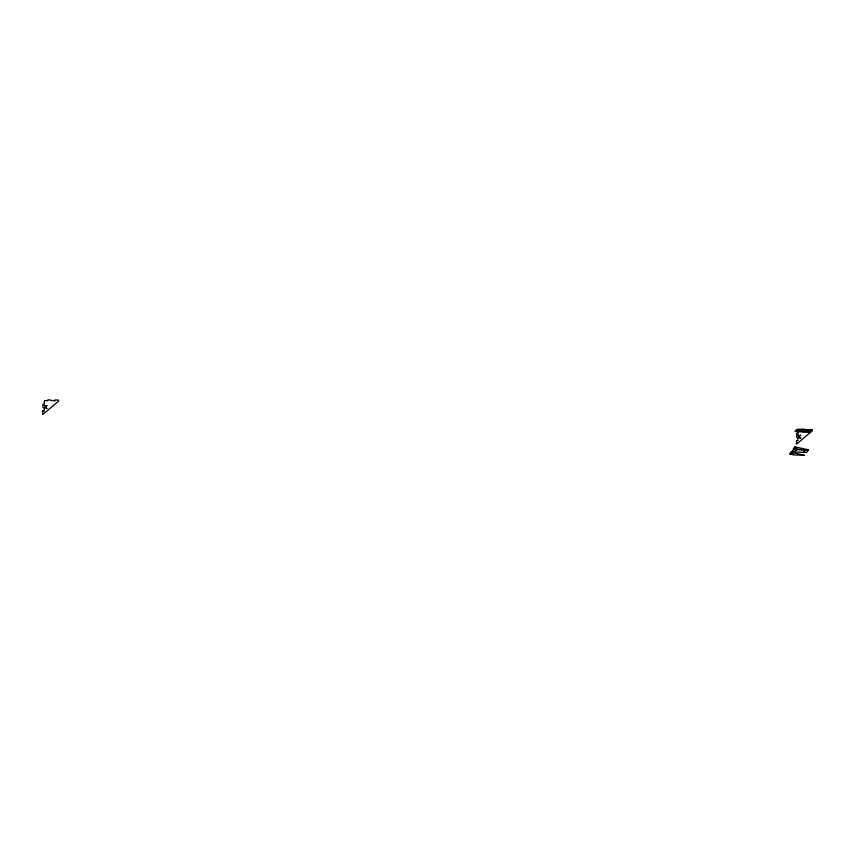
<?xml version="1.0" encoding="UTF-8"?>
<svg xmlns="http://www.w3.org/2000/svg" width="855" height="855" viewBox="0 0 855 855"><rect width="100%" height="100%" fill="white"/><g stroke="black" fill="none" stroke-linecap="round" stroke-linejoin="round"><path stroke-width="1.28" d="M804.48 455.32L790.768 452.145L790.341 452.744L791.751 452.797L791.324 453.396L789.496 453.93L793.868 454.903L804.427 455.32M810.08 430.129L809.215 430.097L810.177 430.044M795.171 449.997L796.069 450.008M796.058 450.115L795.203 450.093M794.894 451.75L794.017 451.739L794.894 451.643M804.79 450.371L805.688 450.382M805.688 450.489L804.833 450.467M803.625 452.006L804.534 452.124L803.689 452.124M796.069 448.127L796.924 448.138L796.08 448.234M793.098 453.62L792.254 453.61L793.098 453.513M42.814 410.999L42.75 414.504L58.557 401.166L58.578 400.097L54.998 399.958L54.977 401.006L47.966 399.68L47.944 400.728L44.428 400.589L44.364 404.073L42.953 404.02L42.889 407.514L44.289 407.568L44.225 411.063L42.814 410.999M796.497 440.71L796.422 444.205L812.229 430.867L812.25 429.798L798.143 429.242L796.315 429.787L795.887 430.386L797.298 430.439L795.043 431.572L806.853 432.224L810.54 432.128L812.026 430.033L808.68 429.659L808.659 430.706L805.143 430.567C806.083 428.879 800.376 428.654 801.616 430.428L798.1 430.289L798.036 433.784L796.625 433.72L796.561 437.215L797.972 437.268L797.897 440.763L796.497 440.71M44.332 405.516L45.037 405.644L44.342 405.441M44.278 408.305L44.984 408.412L44.289 408.263M45.208 406.927L46.234 407.076L45.208 406.895M46.427 405.591L47.143 405.698L46.437 405.548M46.373 408.391L47.089 408.498L46.384 408.348M798.004 435.216L798.72 435.323L798.004 435.195M797.95 438.017L798.666 438.123L797.95 437.995M798.88 436.627L799.906 436.787L798.891 436.595M800.109 435.302L800.814 435.409L800.109 435.248M800.056 438.102L800.761 438.198L800.056 438.049M797.822 449.345L808.435 449.762L794.594 446.77L794.177 447.368L795.577 447.422L795.15 448.02L793.322 448.554L797.822 449.345M791.516 451.868L806.65 452.466L808.221 450.254L793.216 449.474L793.419 450.713L791.944 451.269L793.002 451.312L791.516 451.868M798.324 429.584L799.275 429.616L798.346 429.573M796.999 431.444L797.939 431.465L797.052 431.422M807.9 431.871L808.841 431.967L807.9 431.871M801.253 431.38A4.414 0.759 1.1 0 0 807.975 430.877A4.414 0.759 1.1 0 0 801.477 430.065A4.414 0.759 1.1 0 0 801.253 431.38"/></g></svg>
